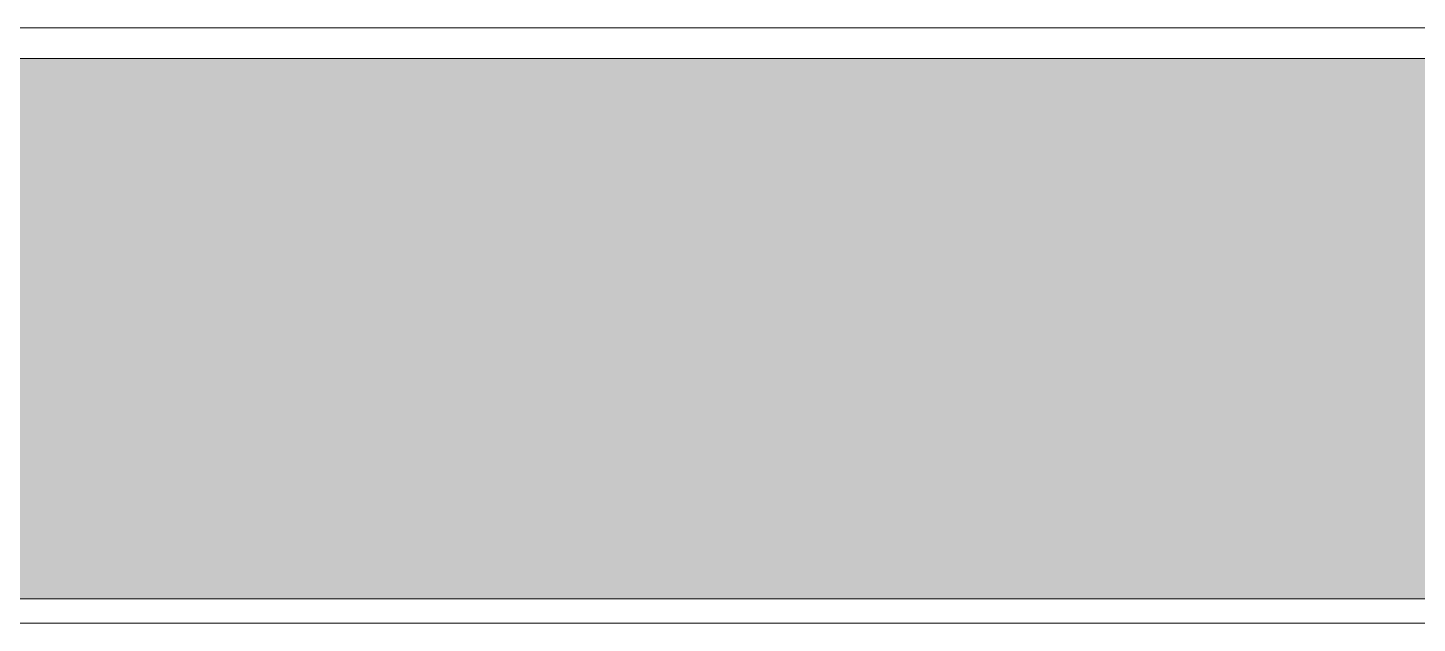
# Model space of a CAD drawing. Header units: millimetres. Extents: x 85048 to 158814, y 1395 to 38919.
# Drawn here: x 116415 to 120951, y 27418 to 29360 of the extents above; entities that cross this region are included whole.
import ezdxf

# ---------------------------------------------------------------- set-up
doc = ezdxf.new("R2010")
doc.units = ezdxf.units.MM
doc.layers.add('hatches', color=8, linetype='Continuous')
doc.layers.add('wall', color=5, linetype='Continuous')

msp = doc.modelspace()

# ---------------------------------------------------------------- hatches: boundary and pattern name
at = {"layer": 'hatches', "ltscale": 50, "true_color": 0x8f9991}
h = msp.add_hatch(dxfattribs=at)
h.set_pattern_fill('AR-RSHKE', color=252, scale=20, style=0)
h.set_pattern_definition([(0, (-5134960.73, 974251.16), (510, 240), [120, -100, 140, -60, 180, -80]), (0, (-5134840.73, 974261.16), (510, 240), [100, -380, 80, -120]), (0, (-5134600.73, 974236.16), (510, 240), [60, -620]), (90, (-5134960.73, 974251.16), (-170, 240), [230, -730]), (90, (-5134840.73, 974251.16), (-170, 240), [225, -735]), (90, (-5134740.73, 974251.16), (-170, 240), [210, -750]), (90, (-5134600.73, 974236.16), (-170, 240), [230, -730]), (90, (-5134540.73, 974236.16), (-170, 240), [230, -730]), (90, (-5134360.73, 974251.16), (-170, 240), [220, -740])])
h.paths.add_polyline_path([(112272.5, 27496.9), (114623.6, 29260.3), (123848.2, 29260.3), (126198, 27497.9)])

# ---------------------------------------------------------------- linework, layer by layer
at = {"layer": 'wall', "color": 250, "linetype": 'Continuous', "lineweight": 15, "ltscale": 0.13}
for p, q in [((123881.6, 29360.3, 2.3), (114590.2, 29360.3, 2.3)), ((114623.6, 29260.3, 2.3), (123848.2, 29260.3, 2.3)), ((112272.5, 27496.9), (126198, 27497.9, 0.5)), ((126305.1, 27417.6, 0.5), (112166.7, 27417.6, 0.5))]:
    msp.add_line(p, q, dxfattribs=at)

doc.saveas('drawing.dxf')
